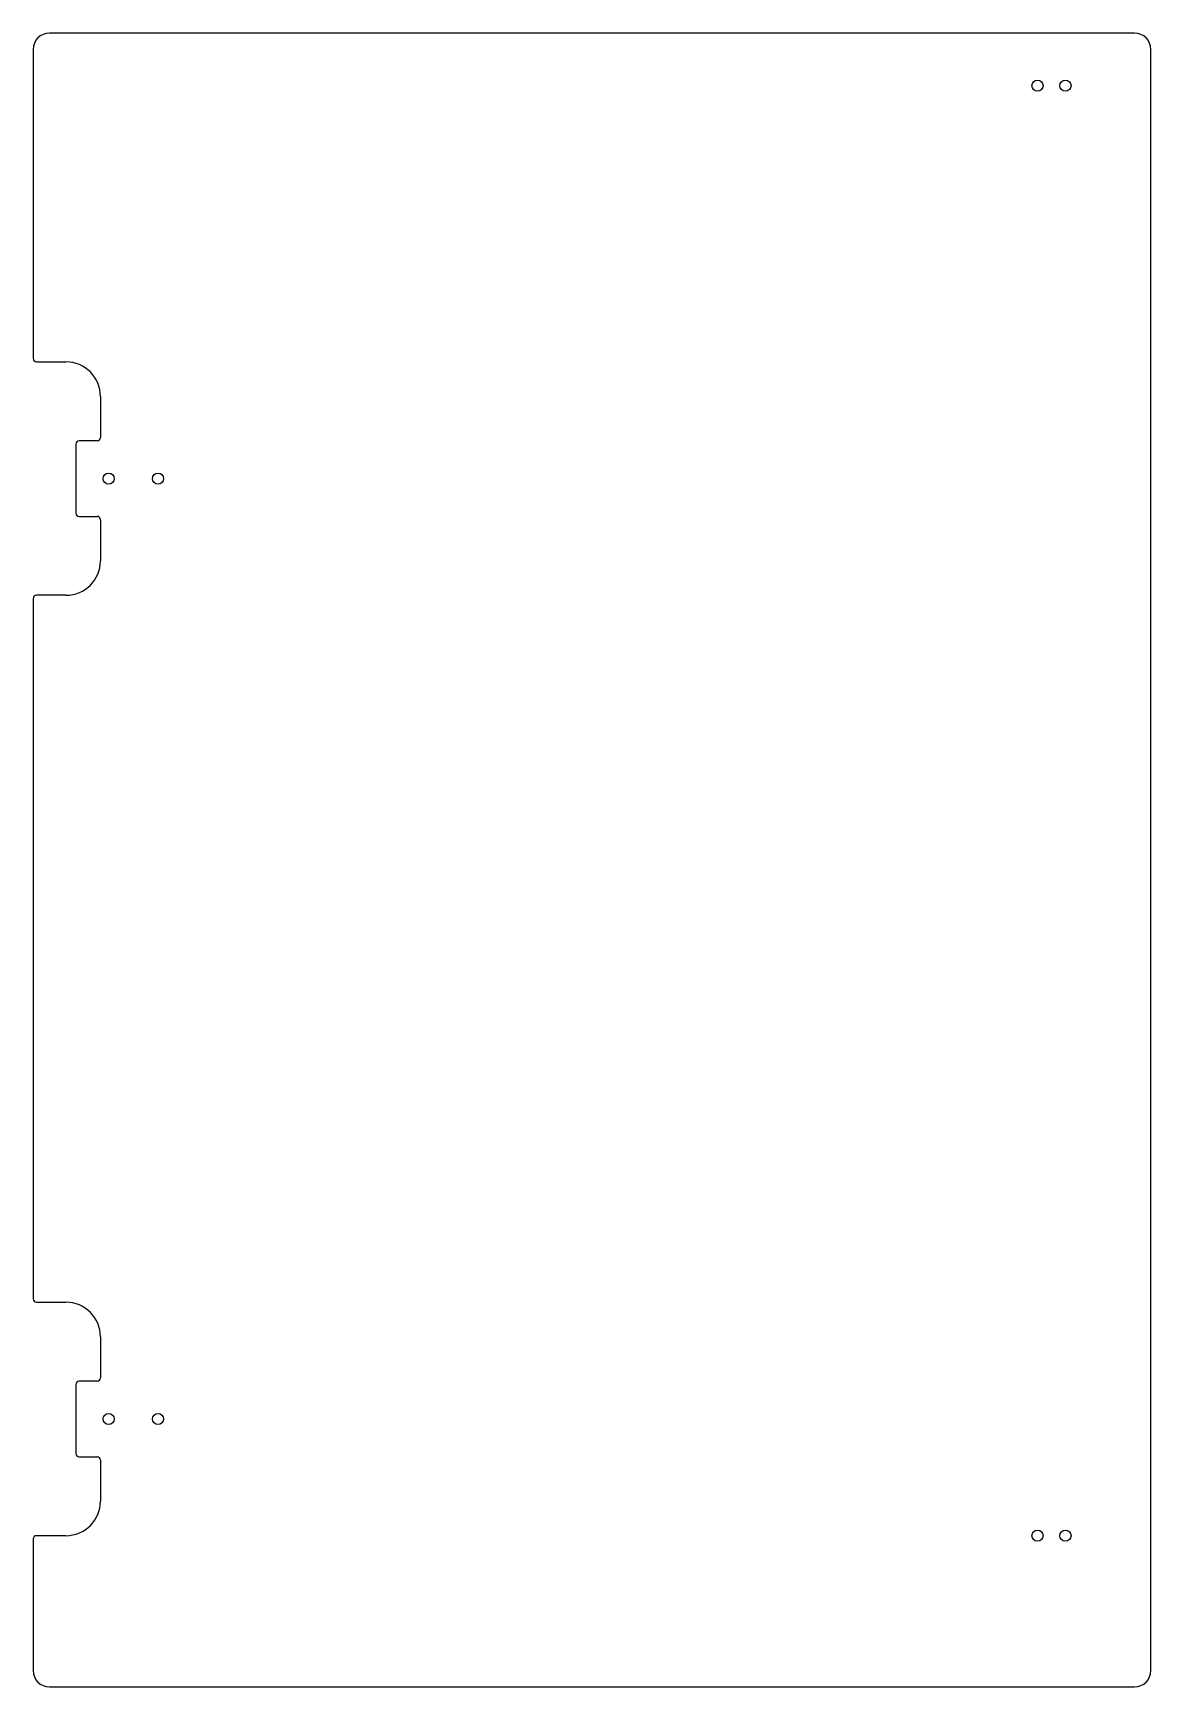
# Model space of a CAD drawing. Header units: millimetres. Extents: x -160 to 180, y -212 to 292.
import ezdxf

# ---------------------------------------------------------------- set-up
doc = ezdxf.new("R2010")
doc.units = ezdxf.units.MM

msp = doc.modelspace()

# ---------------------------------------------------------------- linework, layer by layer
at = {"color": 7, "linetype": 'Continuous', "lineweight": 25}
for p, q in [((175, 291.5), (-155, 291.5)), ((-160, 286.5), (-160, 192.5)), ((180, -206.5), (180, 286.5)), ((-159, 191.5), (-150, 191.5)), ((-139.5, 181), (-139.5, 168.5)), ((-147, 166.5), (-147, 145.5)), ((-140.5, 167.5), (-146, 167.5)), ((-146, 144.5), (-140.5, 144.5)), ((-139.5, 143.5), (-139.5, 131)), ((-160, 119.5), (-160, -93.5)), ((-150, 120.5), (-159, 120.5)), ((-159, -94.5), (-150, -94.5)), ((-139.5, -105), (-139.5, -117.5)), ((-147, -119.5), (-147, -140.5)), ((-140.5, -118.5), (-146, -118.5)), ((-146, -141.5), (-140.5, -141.5)), ((-139.5, -142.5), (-139.5, -155)), ((-150, -165.5), (-159, -165.5)), ((-160, -166.5), (-160, -206.5)), ((-155, -211.5), (175, -211.5))]:
    msp.add_line(p, q, dxfattribs=at)
for centre in [(145.5, 275.5), (154, 275.5), (-137, 156), (-122, 156), (-137, -130), (-122, -130), (145.5, -165.5), (154, -165.5)]:
    msp.add_circle(centre, 1.7, dxfattribs=at)
for centre, radius, start, end in [((-155, 286.5), 5, 90, 180), ((175, 286.5), 5, 0, 90), ((-159, 192.5), 1, 180, 270), ((-150, 181), 10.5, 0, 90), ((-146, 166.5), 1, 90, 180), ((-140.5, 168.5), 1, 270, 360), ((-146, 145.5), 1, 180, 270), ((-140.5, 143.5), 1, 0, 90), ((-150, 131), 10.5, 270, 0), ((-159, 119.5), 1, 90, 180), ((-159, -93.5), 1, 180, 270), ((-150, -105), 10.5, 0, 90), ((-146, -119.5), 1, 90, 180), ((-140.5, -117.5), 1, 270, 360), ((-146, -140.5), 1, 180, 270), ((-140.5, -142.5), 1, 0, 90), ((-150, -155), 10.5, 270, 0), ((-159, -166.5), 1, 90, 180), ((-155, -206.5), 5, 180, 270), ((175, -206.5), 5, 270, 0)]:
    msp.add_arc(centre, radius, start, end, dxfattribs=at)

doc.saveas('drawing.dxf')
